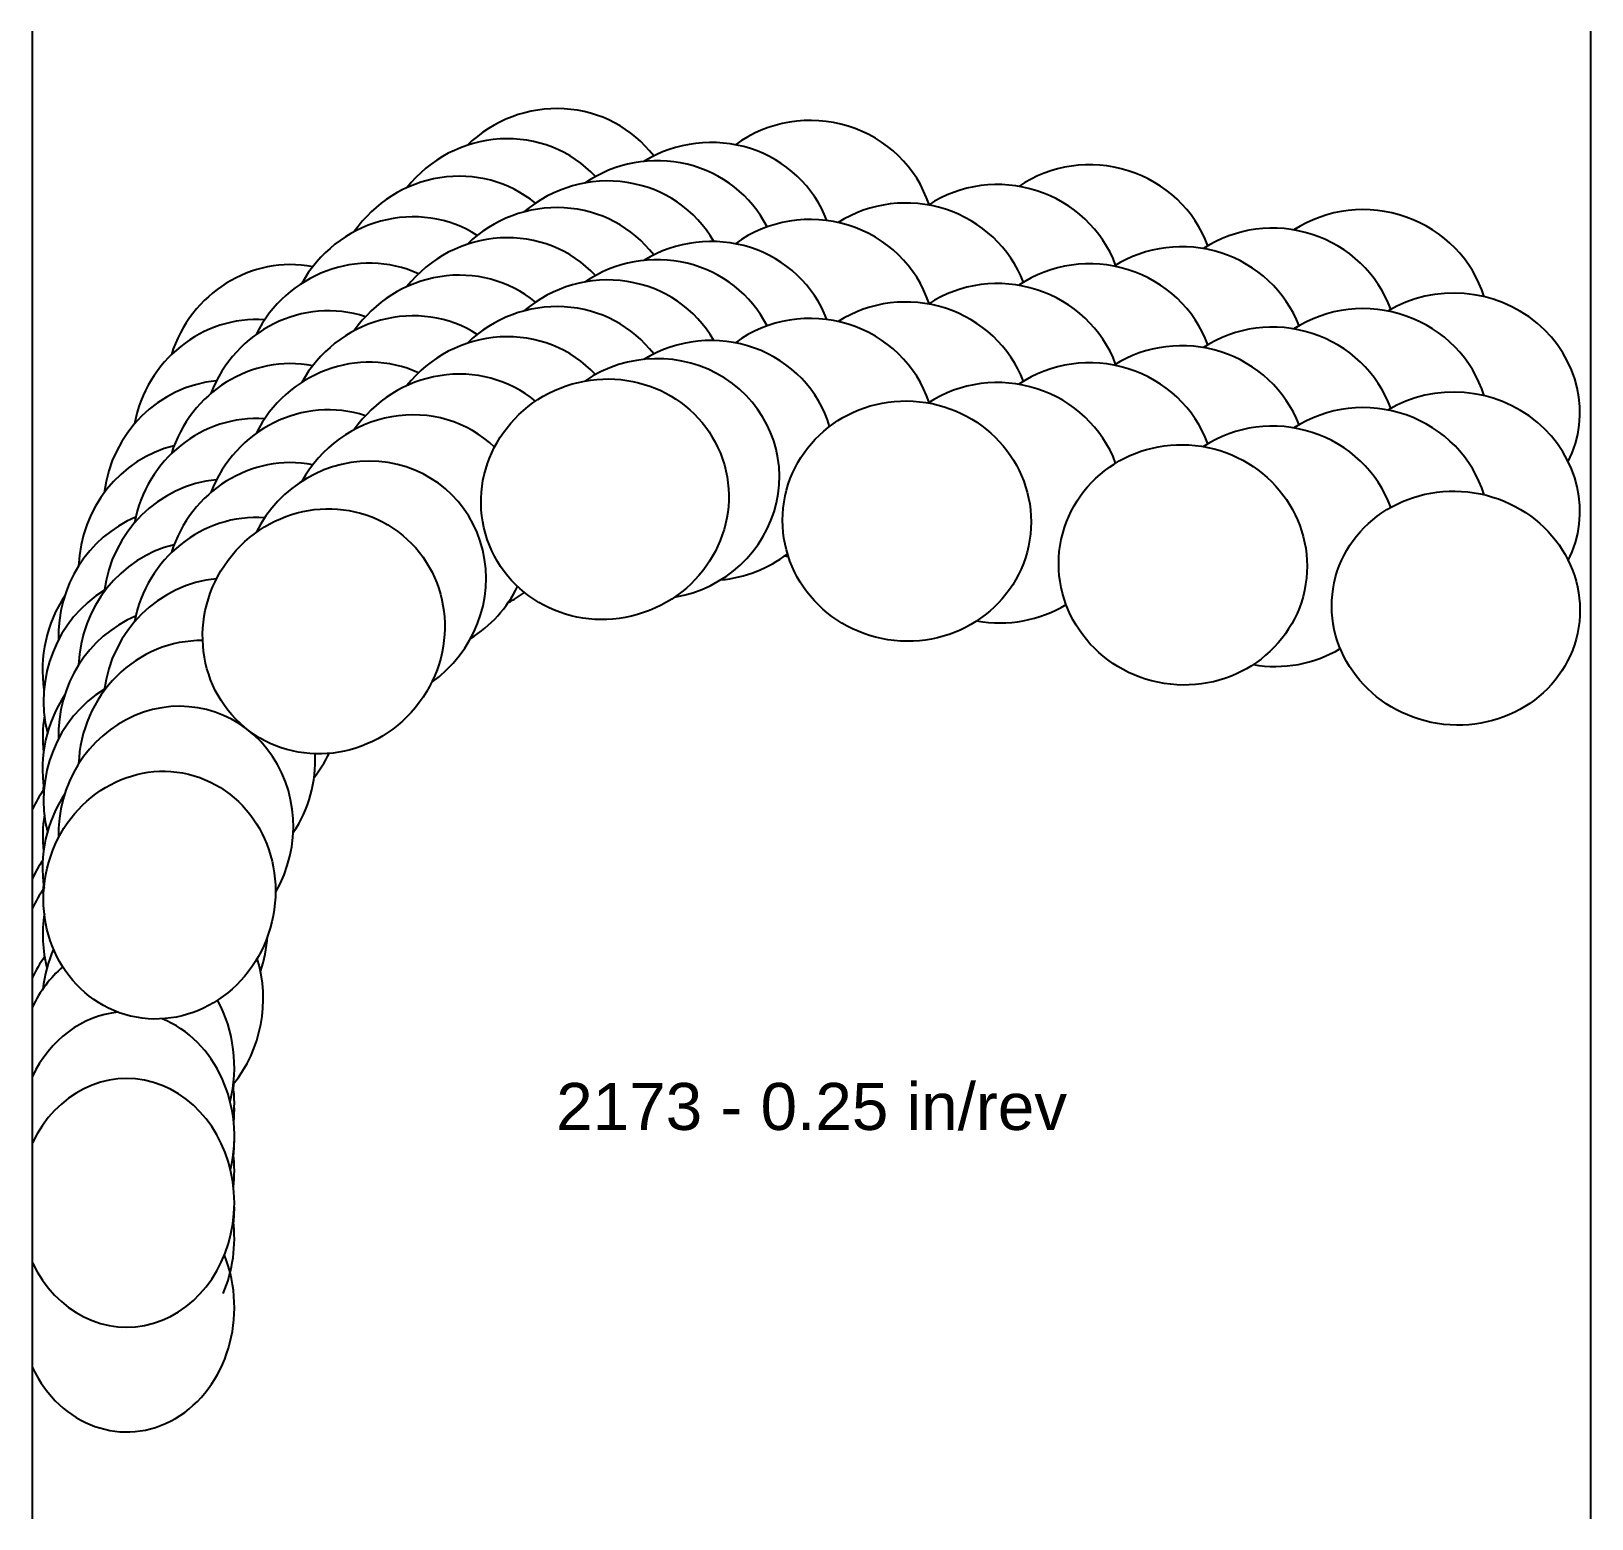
# Model space of a CAD drawing. Header units: inches. Extents: x -3.94 to 0, y -2.67 to 1.09.
import ezdxf
from ezdxf.enums import TextEntityAlignment as Align

# ---------------------------------------------------------------- set-up
doc = ezdxf.new("R2010")
doc.units = ezdxf.units.IN
doc.header["$MEASUREMENT"] = 0
for name, color, linetype, true_color in [('Blade_1', 30, 'Continuous', 0xff7f00), ('Blade_2', 7, 'Continuous', 0xcccc00), ('Blade_3', 7, 'Continuous', 0x00cc00), ('Blade_4', 7, 'Continuous', 0x00cccc), ('Blade_5', 7, 'Continuous', 0x0066cc), ('Blade_6', 190, 'Continuous', 0x7f00ff)]:
    doc.layers.add(name, color=color, linetype=linetype, true_color=true_color)
doc.layers.add('Gage_Line', color=7, linetype='Continuous')
doc.styles.get("Standard").update_dxf_attribs({"font": 'arial.ttf'})

msp = doc.modelspace()

# ---------------------------------------------------------------- linework, layer by layer
at = {"layer": 'Blade_1'}
for centre, major_axis, ratio, start_param, end_param in [((-2.4912, 0.4096), (0.2972, 0.1015), 0.963678, 6.463289, 8.247672), ((-1.7284, 0.3544), (0.3123, -0.033), 0.965839, 6.738361, 8.540661), ((-1.031, 0.2439), (0.3101, -0.0491), 0.965926, 6.795123, 8.592816), ((-2.4912, 0.1596), (0.2972, 0.1015), 0.963678, 6.463289, 8.247672), ((-0.3413, 0.1347), (0.3101, -0.0491), 0.939693, 5.994146, 8.581421), ((-3.2016, 0.076), (0.1875, 0.2519), 0.959031, 6.591137, 8.143223), ((-1.7284, 0.1044), (0.3123, -0.033), 0.965839, 6.738361, 8.540661), ((-1.031, -0.0061), (0.3101, -0.0491), 0.965926, 6.795123, 8.592816), ((-0.3413, -0.1153), (0.3101, -0.0491), 0.939693, 5.994146, 8.581421), ((-3.2016, -0.174), (0.1875, 0.2519), 0.959031, 6.591137, 8.143223), ((-3.6164, -0.5902), (0.073, 0.3054), 0.929225, 7.0298, 8.36587), ((-3.6164, -0.8402), (0.073, 0.3054), 0.929225, 7.0298, 8.36587), ((-3.6992, -1.8673), (0, 0.314), 0.866025, 2.073505, 7.351274), ((-3.6992, -1.6173), (0, 0.314), 0.866025, 4.581594, 4.861241)]:
    msp.add_ellipse(centre, major_axis=major_axis, ratio=ratio, start_param=start_param, end_param=end_param, dxfattribs=at)
for centre, major_axis, ratio in [((-2.4912, -0.0904), (0.2972, 0.1015), 0.963678), ((-1.7284, -0.1456), (0.3123, -0.033), 0.965839), ((-1.031, -0.2561), (0.3101, -0.0491), 0.965926), ((-3.2016, -0.424), (0.1875, 0.2519), 0.959031), ((-0.3413, -0.3653), (0.3101, -0.0491), 0.939693), ((-3.6164, -1.0902), (0.073, 0.3054), 0.929225)]:
    msp.add_ellipse(centre, major_axis=major_axis, ratio=ratio, dxfattribs=at)
at = {"layer": 'Blade_2'}
for centre, major_axis, ratio, start_param, end_param in [((-2.3637, 0.4613), (0.3061, 0.0701), 0.964236, 6.515632, 8.240479), ((-3.0984, 0.1974), (0.2106, 0.2329), 0.959868, 6.578598, 8.13979), ((-2.3637, 0.2113), (0.3061, 0.0701), 0.964236, 6.515632, 8.240479), ((-3.0984, -0.0526), (0.2106, 0.2329), 0.959868, 6.578598, 8.13979), ((-2.3637, -0.0387), (0.3061, 0.0701), 0.964236, 4.650602, 8.240479), ((-3.0984, -0.3026), (0.2106, 0.2329), 0.959868, 4.482366, 8.13979), ((-3.575, -0.426), (0.0852, 0.3022), 0.940878, 6.924135, 8.176252), ((-3.575, -0.676), (0.0852, 0.3022), 0.940878, 6.924135, 8.176252), ((-3.575, -0.926), (0.0852, 0.3022), 0.940878, 4.443986, 8.176252), ((-3.6992, -1.1992), (0, 0.314), 0.866025, 7.178226, 7.351274), ((-3.6992, -1.4492), (0, 0.314), 0.866025, 7.15205, 7.351274), ((-3.6992, -1.6992), (0, 0.314), 0.866025, 6.361474, 7.351274), ((-3.6992, -1.6992), (0, 0.314), 0.866025, 4.441418, 5.949121)]:
    msp.add_ellipse(centre, major_axis=major_axis, ratio=ratio, start_param=start_param, end_param=end_param, dxfattribs=at)
at = {"layer": 'Blade_3'}
for centre, major_axis, ratio, start_param, end_param in [((-2.2252, 0.5077), (0.312, 0.0351), 0.964723, 6.523805, 8.307807), ((-1.4959, 0.4009), (0.3101, -0.0491), 0.965926, 6.781343, 8.608713), ((-2.9877, 0.3155), (0.2323, 0.2112), 0.960705, 6.53588, 8.196154), ((-0.8011, 0.2908), (0.3101, -0.0491), 0.965926, 6.776471, 8.608679), ((-2.2252, 0.2577), (0.312, 0.0351), 0.964723, 6.523805, 8.307807), ((-1.4959, 0.1509), (0.3101, -0.0491), 0.965926, 6.781343, 8.608713), ((-2.9877, 0.0655), (0.2323, 0.2112), 0.960705, 6.53588, 8.196154), ((-0.8011, 0.0408), (0.3101, -0.0491), 0.965926, 6.776471, 8.608679), ((-2.2252, 0.0077), (0.312, 0.0351), 0.964723, 6.453833, 8.307807), ((-1.4959, -0.0991), (0.3101, -0.0491), 0.965926, 6.781343, 8.608713), ((-2.9877, -0.1845), (0.2323, 0.2112), 0.960705, 6.351803, 8.196154), ((-0.8011, -0.2092), (0.3101, -0.0491), 0.965926, 6.776471, 8.608679), ((-3.5218, -0.2595), (0.103, 0.2966), 0.946599, 6.829104, 8.169862), ((-3.5218, -0.5095), (0.103, 0.2966), 0.946599, 6.829104, 8.169862), ((-2.2252, 0.0077), (0.312, 0.0351), 0.964723, 4.688797, 5.275944), ((-2.9877, -0.1845), (0.2323, 0.2112), 0.960705, 4.528829, 5.102151), ((-1.4959, -0.0991), (0.3101, -0.0491), 0.965926, 4.686786, 5.436032), ((-3.5218, -0.7595), (0.103, 0.2966), 0.946599, 6.586056, 8.169862), ((-0.8011, -0.2092), (0.3101, -0.0491), 0.965926, 4.697685, 5.428179), ((-3.5218, -0.7595), (0.103, 0.2966), 0.946599, 4.443081, 5.114017), ((-3.6992, -1.0242), (0, 0.314), 0.866025, 7.158375, 7.351274), ((-3.6992, -1.2742), (0, 0.314), 0.866025, 7.158375, 7.351274), ((-3.6992, -1.5242), (0, 0.314), 0.866025, 6.918999, 7.351274), ((-3.6992, -1.5242), (0, 0.314), 0.866025, 4.429923, 5.278774)]:
    msp.add_ellipse(centre, major_axis=major_axis, ratio=ratio, start_param=start_param, end_param=end_param, dxfattribs=at)
at = {"layer": 'Blade_4'}
for centre, major_axis, ratio, start_param, end_param in [((-2.8705, 0.4193), (0.2521, 0.1872), 0.961511, 6.515623, 8.193695), ((-2.8705, 0.1693), (0.2521, 0.1872), 0.961511, 6.515623, 8.193695), ((-3.4572, -0.102), (0.1208, 0.2898), 0.952116, 6.746116, 8.141157), ((-2.8705, -0.0807), (0.2521, 0.1872), 0.961511, 6.515623, 8.193695), ((-3.4572, -0.352), (0.1208, 0.2898), 0.952116, 6.746116, 8.141157), ((-3.4572, -0.602), (0.1208, 0.2898), 0.952116, 6.746116, 8.141157), ((-2.8705, -0.0807), (0.2521, 0.1872), 0.961511, 4.543828, 4.697644), ((-3.4572, -0.602), (0.1208, 0.2898), 0.952116, 4.430486, 4.658728), ((-3.6338, -0.8587), (0.0322, 0.3123), 0.888594, 7.801125, 7.845097), ((-3.6338, -1.1087), (0.0322, 0.3123), 0.888594, 7.801125, 7.845097), ((-3.6338, -1.3587), (0.0322, 0.3123), 0.888594, 7.510134, 7.845097), ((-3.6338, -1.3587), (0.0322, 0.3123), 0.888594, 4.075145, 5.158123), ((-3.6992, -1.6319), (0, 0.314), 0.866025, 4.605011, 4.735642), ((-3.6992, -1.8819), (0, 0.314), 0.866025, 4.59274, 4.735642), ((-3.6992, -2.1319), (0, 0.314), 0.866025, 2.073505, 5.147311)]:
    msp.add_ellipse(centre, major_axis=major_axis, ratio=ratio, start_param=start_param, end_param=end_param, dxfattribs=at)
at = {"layer": 'Blade_5'}
for centre, major_axis, ratio, start_param, end_param in [((-1.9716, 0.5632), (0.3138, -0.0112), 0.965444, 6.623744, 8.538245), ((-2.7479, 0.5149), (0.2698, 0.1606), 0.962294, 6.486742, 8.233539), ((-1.2634, 0.4508), (0.3101, -0.0491), 0.965926, 6.777351, 8.624546), ((-1.9716, 0.3132), (0.3138, -0.0112), 0.965444, 6.623744, 8.538245), ((-0.5712, 0.3412), (0.3101, -0.0491), 0.953717, 6.71768, 8.611704), ((-2.7479, 0.2649), (0.2698, 0.1606), 0.962294, 6.486742, 8.233539), ((-1.2634, 0.2008), (0.3101, -0.0491), 0.965926, 6.777351, 8.624546), ((-0.5712, 0.0912), (0.3101, -0.0491), 0.953717, 6.71768, 8.611704), ((-3.3818, 0.0522), (0.1386, 0.2817), 0.957463, 6.654987, 8.139842), ((-1.9716, 0.0632), (0.3138, -0.0112), 0.965444, 6.623744, 8.538245), ((-2.7479, 0.0149), (0.2698, 0.1606), 0.962294, 6.486742, 8.233539), ((-1.2634, -0.0492), (0.3101, -0.0491), 0.965926, 6.777351, 8.624546), ((-3.3818, -0.1978), (0.1386, 0.2817), 0.957463, 6.654987, 8.139842), ((-0.5712, -0.1588), (0.3101, -0.0491), 0.953717, 6.71768, 8.611704), ((-3.3818, -0.4478), (0.1386, 0.2817), 0.957463, 6.654987, 8.139842), ((-1.9716, 0.0632), (0.3138, -0.0112), 0.965444, 4.537475, 4.567221), ((-3.6271, -0.681), (0.0472, 0.3104), 0.90325, 7.851022, 8.14495), ((-3.6271, -0.931), (0.0472, 0.3104), 0.90325, 7.851022, 8.14495), ((-3.6271, -1.181), (0.0472, 0.3104), 0.90325, 7.851022, 8.292452), ((-3.6271, -1.181), (0.0472, 0.3104), 0.90325, 4.517749, 4.806081), ((-3.6992, -1.7069), (0, 0.314), 0.866025, 4.581594, 4.724582), ((-3.6992, -1.9569), (0, 0.314), 0.866025, 4.253717, 4.855492)]:
    msp.add_ellipse(centre, major_axis=major_axis, ratio=ratio, start_param=start_param, end_param=end_param, dxfattribs=at)
at = {"layer": 'Blade_6'}
for centre, major_axis, ratio, start_param, end_param in [((-2.6211, 0.5917), (0.2849, 0.132), 0.963014, 6.487253, 8.205717), ((-2.6211, 0.3417), (0.2849, 0.132), 0.963014, 6.487253, 8.205717), ((-3.2963, 0.1917), (0.1634, 0.2681), 0.958224, 6.627554, 8.111776), ((-2.6211, 0.0917), (0.2849, 0.132), 0.963014, 6.487253, 8.205717), ((-3.2963, -0.0583), (0.1634, 0.2681), 0.958224, 6.627554, 8.111776), ((-3.2963, -0.3083), (0.1634, 0.2681), 0.958224, 6.627554, 8.111776), ((-3.623, -0.5113), (0.0608, 0.3081), 0.916783, 7.43291, 8.226794), ((-3.623, -0.7613), (0.0608, 0.3081), 0.916783, 7.43291, 8.23122), ((-3.623, -1.0113), (0.0608, 0.3081), 0.916783, 7.43291, 8.23122), ((-3.6992, -1.5388), (0, 0.314), 0.866025, 4.587009, 4.627132), ((-3.6992, -1.7888), (0, 0.314), 0.866025, 4.587009, 4.855492)]:
    msp.add_ellipse(centre, major_axis=major_axis, ratio=ratio, start_param=start_param, end_param=end_param, dxfattribs=at)
at = {"layer": 'Gage_Line'}
for p, q in [((-3.9375, -2.6653), (-3.9375, 1.0917)), ((0, -2.6653), (0, 1.0917))]:
    msp.add_line(p, q, dxfattribs=at)

# ---------------------------------------------------------------- texts
msp.add_text('2173 - 0.25 in/rev', height=0.11875).set_placement((-1.9688, -1.6239), align=Align.MIDDLE_CENTER)

doc.saveas('drawing.dxf')
